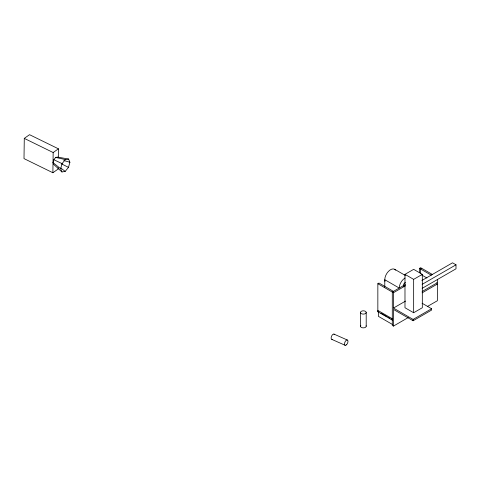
<?xml version="1.0" encoding="UTF-8"?>
<svg xmlns="http://www.w3.org/2000/svg" width="480" height="480" viewBox="0 0 480 480"><rect width="100%" height="100%" fill="white"/><g stroke="black" fill="none" stroke-linecap="round" stroke-linejoin="round"><path stroke-width="0.72" d="M58.314 157.488L58.434 148.824L29.55 134.688L24.282 138.39L24 158.604L52.878 172.74L58.152 169.038L58.17 167.592M52.878 172.74L53.16 152.532L58.434 148.824M53.016 162.636L53.826 159.714L55.704 157.416L57.552 157.092L68.604 159.036L69.894 162.252L68.484 167.37L65.202 171.39L61.962 171.96L53.76 164.478L53.016 162.636L60.666 168.738L61.962 171.96M60.666 168.738L62.076 163.62L65.364 159.6L68.604 159.036M378.21 311.778A1.158 0.666 -60 0 1 377.844 310.41L377.844 283.71L378.996 283.038L393.45 291.384M404.982 274.356L413.652 269.352L422.322 274.356L422.322 307.734L413.652 312.738L404.982 307.734L404.982 274.356L413.652 279.366L422.322 274.356M419.466 272.736L419.466 268.356L420.618 267.69L432.456 274.524M421.776 268.356L420.618 269.022L420.618 273.696M377.844 283.71L393.45 292.722L405.588 285.708M421.866 280.512L452.532 262.806L456 264.81L456 268.812L422.136 288.36M422.136 284.358L456 264.81M393.45 292.722L393.45 308.07L405.57 301.074M422.124 291.516L437.382 282.708L437.382 279.372M422.124 292.854L437.382 284.04L437.382 300.732L427.692 306.324M405.3 284.142A2.454 1.416 -60 0 0 404.436 286.38L403.278 285.708L392.292 292.05L392.292 325.428L393.45 326.094L408.312 317.514M393.45 308.07L413.106 319.422L431.604 308.742L431.604 310.074L413.106 320.754L393.45 309.408L393.45 326.094M55.704 157.416L65.364 159.6M63.75 160.494L69.894 162.252M333.942 334.086L347.304 340.002M331.824 339.384L345.186 345.306M53.826 159.714L62.076 163.62M24.282 138.39L53.16 152.532M61.368 163.8L68.484 167.37M419.466 268.356L431.304 275.19M421.878 275.088L426.9 277.992M394.65 269.286L405.33 275.454M422.094 303.246L431.604 308.742M377.844 310.41L392.292 318.75M380.934 313.14L387.216 316.764M388.476 317.49L389.73 318.216M390.984 318.942L392.244 319.668M377.844 311.742L392.292 320.088M392.244 324.342L378.42 316.356L378.42 311.688M60.684 167.988L65.202 171.39M413.652 279.366L413.652 312.738M413.106 319.422L413.106 320.754M384.78 287.07L384.78 279.702L399.228 288.048A8.178 4.722 -60 0 1 405.012 278.034M366.198 312.468A2.862 1.65 0 0 1 361.908 313.896A2.862 1.65 0 0 1 361.908 311.034A2.862 1.65 0 0 1 366.198 312.468L366.198 326.22M360.474 312.468L360.474 326.22M366.102 325.788A2.862 1.65 0 0 1 362.964 327.858A2.862 1.65 0 0 1 360.858 325.392M392.466 320.142A1.158 0.666 -60 0 1 392.466 318.504M332.22 339.396A2.862 1.422 -66.1 0 1 331.65 336.012A2.862 1.422 -66.1 0 1 334.494 334.632M392.37 319.71A0.816 0.474 -60 0 1 392.37 319.044M436.806 282.552A1.638 0.942 60 0 1 437.046 284.79M403.338 286.194A2.454 1.416 -60 0 1 405.462 282.516M384.978 281.316A8.178 4.722 -60 0 1 388.35 271.476A8.178 4.722 -60 0 1 395.568 270.138M346.47 344.802A2.862 1.422 -66.1 0 0 347.628 340.194A2.862 1.422 -66.1 0 0 344.634 342.972A2.862 1.422 -66.1 0 0 346.47 344.802"/></g></svg>
